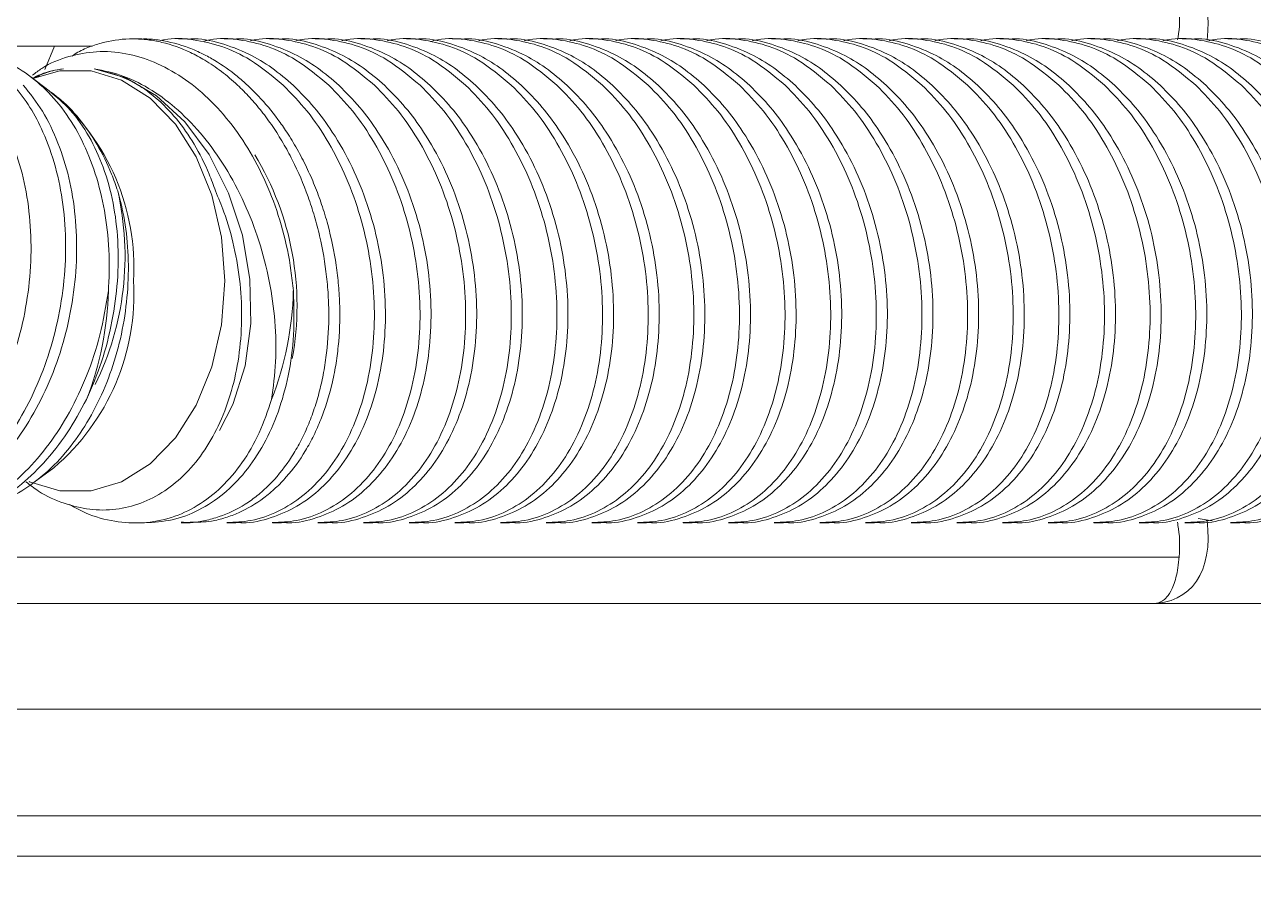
# Model space of a CAD drawing. Header units: millimetres. Extents: x -2048 to 999, y -438 to 438.
# Drawn here: x -660.05 to -611.68, y 151.19 to 184.71 of the extents above; entities that cross this region are included whole.
import ezdxf

# ---------------------------------------------------------------- set-up
doc = ezdxf.new("R2010")
doc.units = ezdxf.units.MM
doc.layers.add('LGV', color=4, linetype='Continuous')
doc.layers.add('Refrence', color=6, linetype='Continuous')

msp = doc.modelspace()

# ---------------------------------------------------------------- linework, layer by layer
at = {"layer": 'LGV', "linetype": 'Continuous', "lineweight": 15}
for p, q in [((-662.309, 183.868), (-657.388, 183.868)), ((-659.251, 182.946), (-658.876, 183.868)), ((-655.433, 184.15), (-655.792, 184.15)), ((-653.636, 184.15), (-653.993, 184.15)), ((-651.84, 184.15), (-652.197, 184.15)), ((-650.044, 184.15), (-650.401, 184.15)), ((-648.248, 184.15), (-648.605, 184.15)), ((-646.452, 184.15), (-646.809, 184.15)), ((-644.656, 184.15), (-645.013, 184.15)), ((-642.86, 184.15), (-643.217, 184.15)), ((-641.064, 184.15), (-641.421, 184.15)), ((-639.268, 184.15), (-639.625, 184.15)), ((-637.472, 184.15), (-637.829, 184.15)), ((-635.676, 184.15), (-636.033, 184.15)), ((-633.88, 184.15), (-634.237, 184.15)), ((-632.084, 184.15), (-632.441, 184.15)), ((-630.288, 184.15), (-630.645, 184.15)), ((-628.492, 184.15), (-628.849, 184.15)), ((-626.696, 184.15), (-627.053, 184.15)), ((-624.9, 184.15), (-625.257, 184.15)), ((-623.104, 184.15), (-623.461, 184.15)), ((-621.308, 184.15), (-621.665, 184.15)), ((-619.512, 184.15), (-619.869, 184.15)), ((-617.715, 184.15), (-618.073, 184.15)), ((-615.919, 184.15), (-616.277, 184.15)), ((-614.123, 184.15), (-614.481, 184.15)), ((-612.327, 184.15), (-612.685, 184.15)), ((-658.515, 182.975), (-658.692, 182.946)), ((-659.076, 182.111), (-659.808, 182.656)), ((-658.895, 181.975), (-658.984, 182.042)), ((-659.664, 166.701), (-658.895, 167.275)), ((-655.685, 165.1), (-655.323, 165.1)), ((-653.889, 165.1), (-653.529, 165.1)), ((-652.091, 165.1), (-651.733, 165.1)), ((-650.295, 165.1), (-649.937, 165.1)), ((-648.499, 165.1), (-648.141, 165.1)), ((-646.703, 165.1), (-646.345, 165.1)), ((-644.907, 165.1), (-644.549, 165.1)), ((-643.111, 165.1), (-642.753, 165.1)), ((-641.315, 165.1), (-640.957, 165.1)), ((-639.519, 165.1), (-639.161, 165.1)), ((-637.723, 165.1), (-637.365, 165.1)), ((-635.927, 165.1), (-635.569, 165.1)), ((-634.131, 165.1), (-633.773, 165.1)), ((-632.335, 165.1), (-631.977, 165.1)), ((-630.539, 165.1), (-630.181, 165.1)), ((-628.743, 165.1), (-628.385, 165.1)), ((-626.947, 165.1), (-626.589, 165.1)), ((-625.151, 165.1), (-624.793, 165.1)), ((-623.355, 165.1), (-622.997, 165.1)), ((-621.559, 165.1), (-621.201, 165.1)), ((-619.763, 165.1), (-619.405, 165.1)), ((-617.967, 165.1), (-617.609, 165.1)), ((-616.171, 165.1), (-615.813, 165.1)), ((-614.375, 165.1), (-614.016, 165.1)), ((-613.3, 165.188), (-613.854, 165.271)), ((-612.579, 165.1), (-612.22, 165.1)), ((-614.607, 163.754), (-705.059, 163.754)), ((-703.926, 161.925), (-605.145, 161.925)), ((-603.329, 157.771), (-702.111, 157.771)), ((-712.956, 153.575), (-595.451, 153.575)), ((-597.267, 151.988), (-714.771, 151.988))]:
    msp.add_line(p, q, dxfattribs=at)
at = {"layer": 'LGV', "linetype": 'Continuous', "lineweight": 15, "flags": 128}
for points in [[(-659.718, 182.589), (-658.657, 182.889), (-657.428, 182.889), (-656.227, 182.527), (-655.105, 181.821), (-654.111, 180.8), (-653.289, 179.509), (-652.675, 178.005), (-652.295, 176.353), (-652.167, 174.625)], [(-652.376, 168.738), (-651.845, 169.766), (-651.366, 171.281), (-651.139, 172.944), (-651.175, 174.683), (-651.472, 176.421), (-652.017, 178.082), (-652.785, 179.594), (-653.744, 180.889), (-654.852, 181.913), (-656.059, 182.618), (-657.314, 182.975)], [(-652.167, 174.625), (-652.295, 172.897), (-652.675, 171.245), (-653.289, 169.741), (-654.111, 168.45), (-655.105, 167.429), (-656.227, 166.723), (-657.428, 166.361), (-658.657, 166.361), (-659.858, 166.723), (-659.87, 166.728)]]:
    msp.add_lwpolyline(points, dxfattribs=at)
at = {"layer": 'LGV', "linetype": 'Continuous', "lineweight": 15}
for centre, radius, start, end in [((-664.71, 175.15), 8.967, 356.6414, 49.5644), ((-660.795, 173.638), 11.472, 349.639, 31.2275), ((-667.6, 175.607), 11.506, 333.8989, 12.8763), ((-664.71, 174.1), 8.967, 310.4356, 3.3586), ((-669.374, 174.544), 12.629, 338.7314, 358.6048), ((-662.095, 174.544), 12.629, 338.7314, 358.6048)]:
    msp.add_arc(centre, radius, start, end, dxfattribs=at)
for centre, major_axis, start_param, end_param in [((-619.011, 180.975), (4.693, 5.897), 5.606154, 6.663278), ((-619.011, 168.275), (-4.693, 5.897), 2.7615, 3.827128)]:
    msp.add_ellipse(centre, major_axis=major_axis, ratio=0.501994, start_param=start_param, end_param=end_param, dxfattribs=at)
for points, knots in [([(-615.751, 187.325), (-615.682, 187.322), (-615.463, 187.312), (-615.275, 187.235), (-615.124, 187.134), (-614.894, 186.809), (-614.679, 186.22), (-614.58, 185.336), (-614.573, 184.593), (-614.659, 184.149), (-614.666, 184.116)], [0, 0, 0, 0, 0.06686, 0.212064, 0.390701, 0.535369, 0.676642, 0.831142, 0.987636, 1, 1, 1, 1]), ([(-658.174, 183.475), (-658.102, 183.526), (-657.866, 183.693), (-657.431, 183.86), (-656.715, 184.088), (-655.966, 184.173), (-655.209, 184.126), (-654.451, 183.989), (-653.695, 183.723), (-652.917, 183.304), (-652.293, 182.887), (-651.877, 182.519), (-651.667, 182.334)], [0, 0, 0, 0, 0.037746, 0.123883, 0.206314, 0.373999, 0.459456, 0.541575, 0.7086, 0.793702, 0.896297, 1, 1, 1, 1]), ([(-651.261, 182.315), (-651.399, 182.439), (-651.817, 182.813), (-652.41, 183.225), (-653.05, 183.576), (-653.768, 183.892), (-654.534, 184.086), (-655.154, 184.155), (-655.389, 184.146), (-655.433, 184.144)], [0, 0, 0, 0, 0.107988, 0.326428, 0.437045, 0.567748, 0.833652, 0.969181, 1, 1, 1, 1]), ([(-654.679, 184.086), (-654.637, 184.097), (-654.227, 184.201), (-653.416, 184.144), (-652.275, 183.889), (-651.065, 183.329), (-650.294, 182.686), (-649.871, 182.334)], [0, 0, 0, 0, 0.0268047, 0.2599169, 0.4855457, 0.7177045, 1, 1, 1, 1]), ([(-649.465, 182.315), (-649.745, 182.556), (-650.31, 183.043), (-651.281, 183.618), (-652.353, 184.01), (-653.172, 184.183), (-653.592, 184.141), (-653.635, 184.137)], [0, 0, 0, 0, 0.216451, 0.437105, 0.699314, 0.969233, 1, 1, 1, 1]), ([(-652.997, 184.059), (-652.917, 184.08), (-652.47, 184.197), (-651.62, 184.147), (-650.479, 183.889), (-649.269, 183.329), (-648.498, 182.686), (-648.075, 182.334)], [0, 0, 0, 0, 0.049701, 0.277329, 0.497649, 0.724346, 1, 1, 1, 1]), ([(-647.669, 182.315), (-647.949, 182.556), (-648.514, 183.043), (-649.485, 183.618), (-650.557, 184.01), (-651.376, 184.183), (-651.796, 184.141), (-651.839, 184.137)], [0, 0, 0, 0, 0.216451, 0.437105, 0.699314, 0.969233, 1, 1, 1, 1]), ([(-651.163, 184.068), (-651.095, 184.086), (-650.661, 184.198), (-649.824, 184.146), (-648.683, 183.889), (-647.473, 183.329), (-646.702, 182.686), (-646.279, 182.334)], [0, 0, 0, 0, 0.0420902, 0.271541, 0.4936259, 0.7221383, 1, 1, 1, 1]), ([(-645.873, 182.315), (-646.153, 182.556), (-646.718, 183.043), (-647.689, 183.618), (-648.761, 184.01), (-649.58, 184.183), (-650, 184.141), (-650.043, 184.137)], [0, 0, 0, 0, 0.216451, 0.437105, 0.699314, 0.969233, 1, 1, 1, 1]), ([(-649.367, 184.068), (-649.299, 184.086), (-648.865, 184.198), (-648.028, 184.146), (-646.887, 183.889), (-645.677, 183.329), (-644.906, 182.686), (-644.483, 182.334)], [0, 0, 0, 0, 0.04209, 0.271541, 0.493626, 0.722138, 1, 1, 1, 1]), ([(-644.077, 182.315), (-644.357, 182.556), (-644.922, 183.043), (-645.893, 183.618), (-646.965, 184.01), (-647.783, 184.183), (-648.204, 184.141), (-648.247, 184.137)], [0, 0, 0, 0, 0.216451, 0.437105, 0.699314, 0.969233, 1, 1, 1, 1]), ([(-647.571, 184.068), (-647.503, 184.086), (-647.069, 184.198), (-646.232, 184.146), (-645.091, 183.889), (-643.881, 183.329), (-643.11, 182.686), (-642.687, 182.334)], [0, 0, 0, 0, 0.04209, 0.271541, 0.493626, 0.722138, 1, 1, 1, 1]), ([(-642.281, 182.315), (-642.561, 182.556), (-643.126, 183.043), (-644.097, 183.618), (-645.169, 184.01), (-645.987, 184.183), (-646.408, 184.141), (-646.451, 184.137)], [0, 0, 0, 0, 0.216451, 0.437105, 0.699314, 0.969233, 1, 1, 1, 1]), ([(-645.775, 184.068), (-645.707, 184.086), (-645.273, 184.198), (-644.436, 184.146), (-643.295, 183.889), (-642.085, 183.329), (-641.314, 182.686), (-640.891, 182.334)], [0, 0, 0, 0, 0.04209, 0.271541, 0.493626, 0.722138, 1, 1, 1, 1]), ([(-640.485, 182.315), (-640.765, 182.556), (-641.33, 183.043), (-642.301, 183.618), (-643.373, 184.01), (-644.191, 184.183), (-644.612, 184.141), (-644.655, 184.137)], [0, 0, 0, 0, 0.216451, 0.437105, 0.699314, 0.969233, 1, 1, 1, 1]), ([(-644.089, 184.041), (-643.985, 184.069), (-643.514, 184.195), (-642.64, 184.149), (-641.498, 183.888), (-640.289, 183.329), (-639.518, 182.686), (-639.095, 182.334)], [0, 0, 0, 0, 0.063489, 0.287814, 0.504938, 0.728345, 1, 1, 1, 1]), ([(-638.689, 182.315), (-638.969, 182.556), (-639.534, 183.043), (-640.505, 183.618), (-641.577, 184.01), (-642.395, 184.183), (-642.816, 184.141), (-642.859, 184.137)], [0, 0, 0, 0, 0.216451, 0.437105, 0.699314, 0.969233, 1, 1, 1, 1]), ([(-642.183, 184.068), (-642.115, 184.086), (-641.68, 184.198), (-640.844, 184.146), (-639.703, 183.889), (-638.493, 183.329), (-637.722, 182.686), (-637.299, 182.334)], [0, 0, 0, 0, 0.04209, 0.271541, 0.493626, 0.722138, 1, 1, 1, 1]), ([(-636.893, 182.315), (-637.173, 182.556), (-637.738, 183.043), (-638.709, 183.618), (-639.781, 184.01), (-640.599, 184.183), (-641.02, 184.141), (-641.063, 184.137)], [0, 0, 0, 0, 0.216451, 0.437105, 0.699314, 0.969233, 1, 1, 1, 1]), ([(-640.387, 184.068), (-640.319, 184.086), (-639.884, 184.198), (-639.048, 184.146), (-637.907, 183.889), (-636.697, 183.329), (-635.926, 182.686), (-635.503, 182.334)], [0, 0, 0, 0, 0.04209, 0.271541, 0.493626, 0.722138, 1, 1, 1, 1]), ([(-635.097, 182.315), (-635.377, 182.556), (-635.942, 183.043), (-636.913, 183.618), (-637.985, 184.01), (-638.803, 184.183), (-639.224, 184.141), (-639.267, 184.137)], [0, 0, 0, 0, 0.2164512, 0.437105, 0.6993137, 0.9692327, 1, 1, 1, 1]), ([(-638.591, 184.068), (-638.523, 184.086), (-638.088, 184.198), (-637.252, 184.146), (-636.111, 183.889), (-634.901, 183.329), (-634.13, 182.686), (-633.707, 182.334)], [0, 0, 0, 0, 0.04209, 0.271541, 0.493626, 0.722138, 1, 1, 1, 1]), ([(-633.301, 182.315), (-633.581, 182.556), (-634.146, 183.043), (-635.117, 183.618), (-636.189, 184.01), (-637.007, 184.183), (-637.428, 184.141), (-637.471, 184.137)], [0, 0, 0, 0, 0.216451, 0.437105, 0.699314, 0.969233, 1, 1, 1, 1]), ([(-636.795, 184.068), (-636.727, 184.086), (-636.292, 184.198), (-635.456, 184.146), (-634.315, 183.889), (-633.105, 183.329), (-632.334, 182.686), (-631.911, 182.334)], [0, 0, 0, 0, 0.04209, 0.271541, 0.493626, 0.722138, 1, 1, 1, 1]), ([(-631.505, 182.315), (-631.785, 182.556), (-632.35, 183.043), (-633.321, 183.618), (-634.393, 184.01), (-635.211, 184.183), (-635.632, 184.141), (-635.675, 184.137)], [0, 0, 0, 0, 0.2164512, 0.437105, 0.6993137, 0.9692327, 1, 1, 1, 1]), ([(-634.999, 184.068), (-634.931, 184.086), (-634.496, 184.198), (-633.66, 184.146), (-632.518, 183.889), (-631.309, 183.329), (-630.538, 182.686), (-630.115, 182.334)], [0, 0, 0, 0, 0.04209, 0.271541, 0.493626, 0.722138, 1, 1, 1, 1]), ([(-629.709, 182.315), (-629.989, 182.556), (-630.554, 183.043), (-631.525, 183.618), (-632.597, 184.01), (-633.415, 184.183), (-633.836, 184.141), (-633.879, 184.137)], [0, 0, 0, 0, 0.216451, 0.437105, 0.699314, 0.969233, 1, 1, 1, 1]), ([(-633.203, 184.068), (-633.135, 184.086), (-632.7, 184.198), (-631.864, 184.146), (-630.722, 183.889), (-629.513, 183.329), (-628.742, 182.686), (-628.319, 182.334)], [0, 0, 0, 0, 0.0420902, 0.271541, 0.4936259, 0.7221383, 1, 1, 1, 1]), ([(-627.913, 182.315), (-628.193, 182.556), (-628.758, 183.043), (-629.729, 183.618), (-630.801, 184.01), (-631.619, 184.183), (-632.04, 184.141), (-632.083, 184.137)], [0, 0, 0, 0, 0.216451, 0.437105, 0.699314, 0.969233, 1, 1, 1, 1]), ([(-631.407, 184.068), (-631.339, 184.086), (-630.904, 184.198), (-630.068, 184.146), (-628.926, 183.889), (-627.717, 183.329), (-626.946, 182.686), (-626.523, 182.334)], [0, 0, 0, 0, 0.04209, 0.271541, 0.493626, 0.722138, 1, 1, 1, 1]), ([(-626.117, 182.315), (-626.397, 182.556), (-626.962, 183.043), (-627.933, 183.618), (-629.005, 184.01), (-629.823, 184.183), (-630.244, 184.141), (-630.287, 184.137)], [0, 0, 0, 0, 0.2164512, 0.437105, 0.6993137, 0.9692327, 1, 1, 1, 1]), ([(-629.611, 184.068), (-629.543, 184.086), (-629.108, 184.198), (-628.272, 184.146), (-627.13, 183.889), (-625.921, 183.329), (-625.15, 182.686), (-624.727, 182.334)], [0, 0, 0, 0, 0.04209, 0.271541, 0.493626, 0.722138, 1, 1, 1, 1]), ([(-624.321, 182.315), (-624.601, 182.556), (-625.166, 183.043), (-626.137, 183.618), (-627.209, 184.01), (-628.027, 184.183), (-628.448, 184.141), (-628.491, 184.137)], [0, 0, 0, 0, 0.216451, 0.437105, 0.699314, 0.969233, 1, 1, 1, 1]), ([(-627.815, 184.068), (-627.747, 184.086), (-627.312, 184.198), (-626.476, 184.146), (-625.334, 183.889), (-624.125, 183.329), (-623.354, 182.686), (-622.931, 182.334)], [0, 0, 0, 0, 0.04209, 0.271541, 0.493626, 0.722138, 1, 1, 1, 1]), ([(-622.525, 182.315), (-622.805, 182.556), (-623.37, 183.043), (-624.341, 183.618), (-625.413, 184.01), (-626.231, 184.183), (-626.652, 184.141), (-626.695, 184.137)], [0, 0, 0, 0, 0.216451, 0.437105, 0.699314, 0.969233, 1, 1, 1, 1]), ([(-626.018, 184.068), (-625.951, 184.086), (-625.516, 184.198), (-624.679, 184.146), (-623.538, 183.889), (-622.329, 183.329), (-621.558, 182.686), (-621.135, 182.334)], [0, 0, 0, 0, 0.04209, 0.271541, 0.493626, 0.722138, 1, 1, 1, 1]), ([(-620.729, 182.315), (-621.009, 182.556), (-621.574, 183.043), (-622.545, 183.618), (-623.617, 184.01), (-624.435, 184.183), (-624.856, 184.141), (-624.899, 184.137)], [0, 0, 0, 0, 0.216451, 0.437105, 0.699314, 0.969233, 1, 1, 1, 1]), ([(-624.222, 184.068), (-624.155, 184.086), (-623.72, 184.198), (-622.883, 184.146), (-621.742, 183.889), (-620.533, 183.329), (-619.762, 182.686), (-619.339, 182.334)], [0, 0, 0, 0, 0.04209, 0.271541, 0.493626, 0.722138, 1, 1, 1, 1]), ([(-618.933, 182.315), (-619.213, 182.556), (-619.778, 183.043), (-620.749, 183.618), (-621.821, 184.01), (-622.639, 184.183), (-623.06, 184.141), (-623.103, 184.137)], [0, 0, 0, 0, 0.2164512, 0.437105, 0.6993137, 0.9692327, 1, 1, 1, 1]), ([(-622.426, 184.068), (-622.359, 184.086), (-621.924, 184.198), (-621.087, 184.146), (-619.946, 183.889), (-618.737, 183.329), (-617.966, 182.686), (-617.543, 182.334)], [0, 0, 0, 0, 0.04209, 0.271541, 0.493626, 0.722138, 1, 1, 1, 1]), ([(-617.137, 182.315), (-617.417, 182.556), (-617.982, 183.043), (-618.953, 183.618), (-620.025, 184.01), (-620.843, 184.183), (-621.264, 184.141), (-621.307, 184.137)], [0, 0, 0, 0, 0.216451, 0.437105, 0.699314, 0.969233, 1, 1, 1, 1]), ([(-620.63, 184.068), (-620.563, 184.086), (-620.128, 184.198), (-619.291, 184.146), (-618.15, 183.889), (-616.941, 183.329), (-616.17, 182.686), (-615.747, 182.334)], [0, 0, 0, 0, 0.04209, 0.271541, 0.493626, 0.722138, 1, 1, 1, 1]), ([(-615.341, 182.315), (-615.621, 182.556), (-616.186, 183.043), (-617.157, 183.618), (-618.229, 184.01), (-619.047, 184.183), (-619.468, 184.141), (-619.511, 184.137)], [0, 0, 0, 0, 0.216451, 0.437105, 0.699314, 0.969233, 1, 1, 1, 1]), ([(-618.834, 184.068), (-618.767, 184.086), (-618.332, 184.198), (-617.495, 184.146), (-616.354, 183.889), (-615.145, 183.329), (-614.374, 182.686), (-613.951, 182.334)], [0, 0, 0, 0, 0.04209, 0.271541, 0.493626, 0.722138, 1, 1, 1, 1]), ([(-613.545, 182.315), (-613.825, 182.556), (-614.39, 183.043), (-615.361, 183.618), (-616.433, 184.01), (-617.251, 184.183), (-617.672, 184.141), (-617.715, 184.137)], [0, 0, 0, 0, 0.216451, 0.437105, 0.699314, 0.969233, 1, 1, 1, 1]), ([(-617.038, 184.068), (-616.971, 184.086), (-616.536, 184.198), (-615.699, 184.146), (-614.558, 183.889), (-613.349, 183.329), (-612.578, 182.686), (-612.155, 182.334)], [0, 0, 0, 0, 0.04209, 0.271541, 0.493626, 0.722138, 1, 1, 1, 1]), ([(-611.749, 182.315), (-612.029, 182.556), (-612.594, 183.043), (-613.565, 183.618), (-614.637, 184.01), (-615.455, 184.183), (-615.876, 184.141), (-615.919, 184.137)], [0, 0, 0, 0, 0.216451, 0.437105, 0.699314, 0.969233, 1, 1, 1, 1]), ([(-615.242, 184.068), (-615.175, 184.086), (-614.74, 184.198), (-613.903, 184.146), (-612.762, 183.889), (-611.553, 183.329), (-610.782, 182.686), (-610.359, 182.334)], [0, 0, 0, 0, 0.04209, 0.271541, 0.493626, 0.722138, 1, 1, 1, 1]), ([(-609.953, 182.315), (-610.233, 182.556), (-610.798, 183.043), (-611.769, 183.618), (-612.841, 184.01), (-613.659, 184.183), (-614.08, 184.141), (-614.123, 184.137)], [0, 0, 0, 0, 0.2164512, 0.437105, 0.6993137, 0.9692327, 1, 1, 1, 1]), ([(-613.446, 184.068), (-613.379, 184.086), (-612.944, 184.198), (-612.107, 184.146), (-610.966, 183.889), (-609.757, 183.329), (-608.986, 182.686), (-608.563, 182.334)], [0, 0, 0, 0, 0.04209, 0.271541, 0.493626, 0.722138, 1, 1, 1, 1]), ([(-608.157, 182.315), (-608.437, 182.556), (-609.002, 183.043), (-609.973, 183.618), (-611.045, 184.01), (-611.863, 184.183), (-612.284, 184.141), (-612.327, 184.137)], [0, 0, 0, 0, 0.2164512, 0.437105, 0.6993137, 0.9692327, 1, 1, 1, 1]), ([(-661.454, 183.445), (-661.228, 183.383), (-660.635, 183.22), (-659.766, 182.67), (-658.864, 181.839), (-658.101, 180.789), (-657.481, 179.544), (-657.033, 178.153), (-656.764, 176.634), (-656.692, 175.312), (-656.734, 174.503), (-656.749, 174.236)], [0, 0, 0, 0, 0.0764307, 0.2002793, 0.3208561, 0.4448945, 0.5661085, 0.6907953, 0.8127622, 0.9382355, 1, 1, 1, 1]), ([(-659.736, 182.716), (-659.616, 182.81), (-659.175, 183.154), (-658.323, 183.484), (-657.21, 183.691), (-656.075, 183.613), (-654.935, 183.271), (-653.84, 182.676), (-652.802, 181.837), (-651.867, 180.789), (-651.045, 179.543), (-650.373, 178.153), (-649.862, 176.634), (-649.581, 175.312), (-649.497, 174.503), (-649.469, 174.236)], [0, 0, 0, 0, 0.032231, 0.117771, 0.20039, 0.285419, 0.367812, 0.452587, 0.535122, 0.620027, 0.702999, 0.788348, 0.871835, 0.957722, 1, 1, 1, 1]), ([(-658.515, 182.975), (-658.822, 182.926), (-659.244, 182.858), (-659.625, 182.653), (-659.728, 182.597)], [0, 0, 0, 0, 0.727308, 1, 1, 1, 1]), ([(-659.717, 182.589), (-659.538, 182.677), (-659.147, 182.868), (-658.737, 182.938), (-658.515, 182.975)], [0, 0, 0, 0, 0.4597333, 1, 1, 1, 1]), ([(-657.314, 182.975), (-656.787, 182.841), (-655.938, 182.623), (-654.867, 181.855), (-654.059, 181.036), (-653.35, 180.019), (-652.853, 179.042), (-652.616, 178.392), (-652.535, 178.171)], [0, 0, 0, 0, 0.261252, 0.421483, 0.586286, 0.747876, 0.914074, 1, 1, 1, 1]), ([(-650.325, 169.963), (-650.259, 170.451), (-650.126, 171.443), (-650.168, 173.02), (-650.388, 174.628), (-650.795, 176.201), (-651.382, 177.721), (-652.12, 179.106), (-653, 180.342), (-653.973, 181.363), (-655.032, 182.161), (-656.151, 182.739), (-656.922, 182.896), (-657.314, 182.975)], [0, 0, 0, 0, 0.090463, 0.183548, 0.274102, 0.367281, 0.457772, 0.550977, 0.639876, 0.731481, 0.818182, 0.907508, 1, 1, 1, 1]), ([(-661.894, 182.334), (-661.633, 182.003), (-661.105, 181.332), (-660.507, 180.085), (-660.069, 178.689), (-659.822, 177.186), (-659.766, 175.594), (-659.907, 173.981), (-660.245, 172.369), (-660.766, 170.833), (-661.463, 169.391), (-662.304, 168.113), (-663.278, 167.014), (-664.334, 166.145), (-665.462, 165.522), (-666.556, 165.155), (-667.265, 165.128), (-667.586, 165.115)], [0, 0, 0, 0, 0.065977, 0.133866, 0.199897, 0.267812, 0.334411, 0.402918, 0.469907, 0.538837, 0.605841, 0.674811, 0.741391, 0.809942, 0.875819, 0.943644, 1, 1, 1, 1]), ([(-666.91, 165.17), (-666.568, 165.133), (-665.849, 165.054), (-664.735, 165.266), (-663.605, 165.725), (-662.531, 166.431), (-661.524, 167.372), (-660.627, 168.509), (-659.85, 169.828), (-659.227, 171.275), (-658.766, 172.833), (-658.489, 174.434), (-658.4, 176.059), (-658.507, 177.633), (-658.807, 179.137), (-659.262, 180.413), (-659.821, 181.489), (-660.25, 182.038), (-660.467, 182.315)], [0, 0, 0, 0, 0.0584045, 0.1228315, 0.1853102, 0.2495906, 0.3122656, 0.3767335, 0.4398589, 0.5047842, 0.568459, 0.6339551, 0.6980678, 0.7640318, 0.8282645, 0.894376, 0.9466804, 1, 1, 1, 1]), ([(-660.098, 182.334), (-659.837, 182.003), (-659.309, 181.332), (-658.711, 180.085), (-658.273, 178.689), (-658.026, 177.186), (-657.97, 175.594), (-658.111, 173.981), (-658.449, 172.369), (-658.97, 170.833), (-659.667, 169.391), (-660.508, 168.113), (-661.482, 167.014), (-662.538, 166.145), (-663.666, 165.522), (-664.76, 165.155), (-665.469, 165.128), (-665.79, 165.115)], [0, 0, 0, 0, 0.065977, 0.133866, 0.199897, 0.267812, 0.334411, 0.402918, 0.469907, 0.538837, 0.605841, 0.674811, 0.741391, 0.809942, 0.875819, 0.943644, 1, 1, 1, 1]), ([(-657.605, 169.963), (-657.399, 170.451), (-656.98, 171.443), (-656.58, 173.02), (-656.361, 174.628), (-656.347, 176.201), (-656.536, 177.721), (-656.919, 179.107), (-657.491, 180.339), (-658.204, 181.37), (-658.792, 181.868), (-659.077, 182.11)], [0, 0, 0, 0, 0.110688, 0.224583, 0.335382, 0.449392, 0.560115, 0.674158, 0.782931, 0.895016, 1, 1, 1, 1]), ([(-658.997, 182.024), (-658.903, 181.962), (-658.504, 181.698), (-657.887, 181.026), (-657.175, 180.022), (-656.687, 179.041), (-656.46, 178.392), (-656.383, 178.171)], [0, 0, 0, 0, 0.0800122, 0.34209, 0.5990584, 0.8633554, 1, 1, 1, 1]), ([(-651.667, 182.334), (-651.504, 182.174), (-651.177, 181.854), (-650.715, 181.305), (-650.275, 180.706), (-649.87, 180.064), (-649.379, 179.162), (-648.963, 178.191), (-648.632, 177.174), (-648.357, 176.129), (-648.173, 175.055), (-648.085, 173.979), (-648.061, 172.907), (-648.134, 171.851), (-648.304, 170.841), (-648.478, 170.113), (-648.697, 169.417), (-648.963, 168.751), (-649.272, 168.131), (-649.736, 167.372), (-650.276, 166.713), (-650.879, 166.173), (-651.517, 165.717), (-652.206, 165.382), (-652.93, 165.191), (-653.43, 165.1), (-653.752, 165.122), (-653.889, 165.131)], [0, 0, 0, 0, 0.032884, 0.065998, 0.099831, 0.133912, 0.166825, 0.233752, 0.267842, 0.301038, 0.368544, 0.402934, 0.436323, 0.504235, 0.538839, 0.572235, 0.605864, 0.640234, 0.674861, 0.708045, 0.775561, 0.809979, 0.842813, 0.909616, 0.943669, 0.976186, 1, 1, 1, 1]), ([(-653.53, 165.125), (-653.25, 165.128), (-652.778, 165.133), (-652.146, 165.298), (-651.442, 165.559), (-650.778, 165.952), (-650.167, 166.462), (-649.596, 167.049), (-649.09, 167.744), (-648.661, 168.532), (-648.285, 169.38), (-647.994, 170.306), (-647.796, 171.289), (-647.66, 172.308), (-647.621, 173.366), (-647.681, 174.438), (-647.806, 175.516), (-648.029, 176.588), (-648.344, 177.627), (-648.625, 178.383), (-648.948, 179.112), (-649.315, 179.817), (-649.695, 180.443), (-650.194, 181.157), (-650.706, 181.777), (-651.121, 182.179), (-651.261, 182.315)], [0, 0, 0, 0, 0.0493785, 0.0831863, 0.115737, 0.1819391, 0.2156679, 0.2483214, 0.3147246, 0.3485503, 0.3814387, 0.448316, 0.4823812, 0.5155557, 0.5830177, 0.6173832, 0.6507853, 0.7187194, 0.7533324, 0.7867962, 0.8204936, 0.8549301, 0.8896232, 0.916896, 0.9720634, 1, 1, 1, 1]), ([(-649.871, 182.334), (-649.548, 182.003), (-648.894, 181.332), (-648.06, 180.085), (-647.354, 178.689), (-646.814, 177.186), (-646.446, 175.594), (-646.265, 173.981), (-646.277, 172.369), (-646.483, 170.833), (-646.881, 169.391), (-647.453, 168.113), (-648.193, 167.014), (-649.063, 166.145), (-650.056, 165.522), (-651.071, 165.155), (-651.773, 165.128), (-652.092, 165.115)], [0, 0, 0, 0, 0.065977, 0.133866, 0.199897, 0.267812, 0.334411, 0.402918, 0.469907, 0.538837, 0.605841, 0.674811, 0.741391, 0.809942, 0.875819, 0.943644, 1, 1, 1, 1]), ([(-651.732, 165.124), (-651.642, 165.117), (-651.168, 165.079), (-650.347, 165.276), (-649.301, 165.722), (-648.359, 166.432), (-647.528, 167.372), (-646.846, 168.509), (-646.32, 169.828), (-645.976, 171.275), (-645.82, 172.833), (-645.86, 174.434), (-646.098, 176.059), (-646.524, 177.633), (-647.135, 179.137), (-647.857, 180.413), (-648.643, 181.489), (-649.189, 182.038), (-649.465, 182.315)], [0, 0, 0, 0, 0.015829, 0.08317, 0.148473, 0.21566, 0.281169, 0.348552, 0.414532, 0.482393, 0.548946, 0.617404, 0.684416, 0.753362, 0.820499, 0.8896, 0.944269, 1, 1, 1, 1]), ([(-648.075, 182.334), (-647.752, 182.003), (-647.098, 181.332), (-646.264, 180.085), (-645.558, 178.689), (-645.018, 177.186), (-644.65, 175.594), (-644.469, 173.981), (-644.481, 172.369), (-644.687, 170.833), (-645.085, 169.391), (-645.657, 168.113), (-646.397, 167.014), (-647.267, 166.145), (-648.26, 165.522), (-649.275, 165.155), (-649.977, 165.128), (-650.296, 165.115)], [0, 0, 0, 0, 0.065977, 0.133866, 0.199897, 0.267812, 0.334411, 0.402918, 0.469907, 0.538837, 0.605841, 0.674811, 0.741391, 0.809942, 0.875819, 0.943644, 1, 1, 1, 1]), ([(-649.936, 165.124), (-649.846, 165.117), (-649.372, 165.079), (-648.551, 165.276), (-647.505, 165.722), (-646.563, 166.432), (-645.732, 167.372), (-645.05, 168.509), (-644.524, 169.828), (-644.18, 171.275), (-644.024, 172.833), (-644.064, 174.434), (-644.302, 176.059), (-644.728, 177.633), (-645.339, 179.137), (-646.061, 180.413), (-646.847, 181.489), (-647.393, 182.038), (-647.669, 182.315)], [0, 0, 0, 0, 0.015829, 0.08317, 0.148473, 0.21566, 0.281169, 0.348552, 0.414532, 0.482393, 0.548946, 0.617404, 0.684416, 0.753362, 0.820499, 0.8896, 0.944269, 1, 1, 1, 1]), ([(-646.279, 182.334), (-645.956, 182.003), (-645.302, 181.332), (-644.468, 180.085), (-643.762, 178.689), (-643.222, 177.186), (-642.853, 175.594), (-642.673, 173.981), (-642.685, 172.369), (-642.891, 170.833), (-643.289, 169.391), (-643.861, 168.113), (-644.601, 167.014), (-645.471, 166.145), (-646.464, 165.522), (-647.479, 165.155), (-648.181, 165.128), (-648.5, 165.115)], [0, 0, 0, 0, 0.065977, 0.133866, 0.199897, 0.267812, 0.334411, 0.402918, 0.469907, 0.538837, 0.605841, 0.674811, 0.741391, 0.809942, 0.875819, 0.943644, 1, 1, 1, 1]), ([(-648.14, 165.124), (-648.05, 165.117), (-647.576, 165.079), (-646.755, 165.276), (-645.709, 165.722), (-644.767, 166.432), (-643.936, 167.372), (-643.254, 168.509), (-642.728, 169.828), (-642.384, 171.275), (-642.228, 172.833), (-642.268, 174.434), (-642.506, 176.059), (-642.932, 177.633), (-643.543, 179.137), (-644.265, 180.413), (-645.051, 181.489), (-645.597, 182.038), (-645.873, 182.315)], [0, 0, 0, 0, 0.015829, 0.08317, 0.148473, 0.21566, 0.281169, 0.348552, 0.414532, 0.482393, 0.548946, 0.617404, 0.684416, 0.753362, 0.820499, 0.8896, 0.944269, 1, 1, 1, 1]), ([(-644.483, 182.334), (-644.16, 182.003), (-643.506, 181.332), (-642.672, 180.085), (-641.966, 178.689), (-641.426, 177.186), (-641.057, 175.594), (-640.877, 173.981), (-640.889, 172.369), (-641.095, 170.833), (-641.493, 169.391), (-642.065, 168.113), (-642.805, 167.014), (-643.675, 166.145), (-644.668, 165.522), (-645.683, 165.155), (-646.385, 165.128), (-646.704, 165.115)], [0, 0, 0, 0, 0.065977, 0.133866, 0.199897, 0.267812, 0.334411, 0.402918, 0.469907, 0.538837, 0.605841, 0.674811, 0.741391, 0.809942, 0.875819, 0.943644, 1, 1, 1, 1]), ([(-646.344, 165.124), (-646.254, 165.117), (-645.78, 165.079), (-644.959, 165.276), (-643.913, 165.722), (-642.971, 166.432), (-642.14, 167.372), (-641.458, 168.509), (-640.932, 169.828), (-640.588, 171.275), (-640.432, 172.833), (-640.472, 174.434), (-640.71, 176.059), (-641.136, 177.633), (-641.747, 179.137), (-642.469, 180.413), (-643.255, 181.489), (-643.801, 182.038), (-644.077, 182.315)], [0, 0, 0, 0, 0.015829, 0.08317, 0.148473, 0.21566, 0.281169, 0.348552, 0.414532, 0.482393, 0.548946, 0.617404, 0.684416, 0.753362, 0.820499, 0.8896, 0.944269, 1, 1, 1, 1]), ([(-642.687, 182.334), (-642.364, 182.003), (-641.71, 181.332), (-640.876, 180.085), (-640.17, 178.689), (-639.63, 177.186), (-639.261, 175.594), (-639.081, 173.981), (-639.093, 172.369), (-639.299, 170.833), (-639.697, 169.391), (-640.269, 168.113), (-641.009, 167.014), (-641.879, 166.145), (-642.872, 165.522), (-643.887, 165.155), (-644.589, 165.128), (-644.908, 165.115)], [0, 0, 0, 0, 0.065977, 0.133866, 0.199897, 0.267812, 0.334411, 0.402918, 0.469907, 0.538837, 0.605841, 0.674811, 0.741391, 0.809942, 0.875819, 0.943644, 1, 1, 1, 1]), ([(-644.548, 165.124), (-644.458, 165.117), (-643.984, 165.079), (-643.163, 165.276), (-642.117, 165.722), (-641.175, 166.432), (-640.344, 167.372), (-639.662, 168.509), (-639.136, 169.828), (-638.792, 171.275), (-638.636, 172.833), (-638.676, 174.434), (-638.914, 176.059), (-639.34, 177.633), (-639.951, 179.137), (-640.673, 180.413), (-641.459, 181.489), (-642.005, 182.038), (-642.281, 182.315)], [0, 0, 0, 0, 0.015829, 0.08317, 0.148473, 0.21566, 0.281169, 0.348552, 0.414532, 0.482393, 0.548946, 0.617404, 0.684416, 0.753362, 0.820499, 0.8896, 0.944269, 1, 1, 1, 1]), ([(-640.891, 182.334), (-640.568, 182.003), (-639.914, 181.332), (-639.08, 180.085), (-638.374, 178.689), (-637.834, 177.186), (-637.465, 175.594), (-637.285, 173.981), (-637.297, 172.369), (-637.503, 170.833), (-637.901, 169.391), (-638.473, 168.113), (-639.213, 167.014), (-640.083, 166.145), (-641.076, 165.522), (-642.091, 165.155), (-642.793, 165.128), (-643.112, 165.115)], [0, 0, 0, 0, 0.0659768, 0.1338663, 0.1998974, 0.2678115, 0.3344105, 0.4029181, 0.4699071, 0.5388365, 0.6058406, 0.6748108, 0.7413908, 0.8099417, 0.8758189, 0.9436437, 1, 1, 1, 1]), ([(-642.752, 165.124), (-642.662, 165.117), (-642.188, 165.079), (-641.367, 165.276), (-640.321, 165.722), (-639.379, 166.432), (-638.548, 167.372), (-637.866, 168.509), (-637.34, 169.828), (-636.996, 171.275), (-636.84, 172.833), (-636.88, 174.434), (-637.117, 176.059), (-637.544, 177.633), (-638.155, 179.137), (-638.877, 180.413), (-639.662, 181.489), (-640.209, 182.038), (-640.485, 182.315)], [0, 0, 0, 0, 0.0158294, 0.0831696, 0.1484733, 0.2156601, 0.2811691, 0.3485519, 0.4145316, 0.4823925, 0.5489465, 0.6174041, 0.6844157, 0.7533623, 0.8204993, 0.8896001, 0.9442695, 1, 1, 1, 1]), ([(-639.095, 182.334), (-638.772, 182.003), (-638.118, 181.332), (-637.284, 180.085), (-636.578, 178.689), (-636.038, 177.186), (-635.669, 175.594), (-635.489, 173.981), (-635.501, 172.369), (-635.707, 170.833), (-636.105, 169.391), (-636.677, 168.113), (-637.417, 167.014), (-638.287, 166.145), (-639.28, 165.522), (-640.295, 165.155), (-640.997, 165.128), (-641.316, 165.115)], [0, 0, 0, 0, 0.065977, 0.133866, 0.199897, 0.267812, 0.334411, 0.402918, 0.469907, 0.538837, 0.605841, 0.674811, 0.741391, 0.809942, 0.875819, 0.943644, 1, 1, 1, 1]), ([(-640.956, 165.124), (-640.866, 165.117), (-640.392, 165.079), (-639.571, 165.276), (-638.525, 165.722), (-637.583, 166.432), (-636.752, 167.372), (-636.07, 168.509), (-635.544, 169.828), (-635.2, 171.275), (-635.044, 172.833), (-635.084, 174.434), (-635.321, 176.059), (-635.748, 177.633), (-636.359, 179.137), (-637.081, 180.413), (-637.866, 181.489), (-638.413, 182.038), (-638.689, 182.315)], [0, 0, 0, 0, 0.0158294, 0.0831696, 0.1484733, 0.2156601, 0.2811691, 0.3485519, 0.4145316, 0.4823925, 0.5489465, 0.6174041, 0.6844157, 0.7533623, 0.8204993, 0.8896001, 0.9442695, 1, 1, 1, 1]), ([(-637.299, 182.334), (-636.976, 182.003), (-636.322, 181.332), (-635.488, 180.085), (-634.782, 178.689), (-634.242, 177.186), (-633.873, 175.594), (-633.693, 173.981), (-633.705, 172.369), (-633.911, 170.833), (-634.309, 169.391), (-634.881, 168.113), (-635.621, 167.014), (-636.491, 166.145), (-637.484, 165.522), (-638.499, 165.155), (-639.201, 165.128), (-639.52, 165.115)], [0, 0, 0, 0, 0.065977, 0.133866, 0.199897, 0.267812, 0.334411, 0.402918, 0.469907, 0.538837, 0.605841, 0.674811, 0.741391, 0.809942, 0.875819, 0.943644, 1, 1, 1, 1]), ([(-639.16, 165.124), (-639.07, 165.117), (-638.596, 165.079), (-637.775, 165.276), (-636.729, 165.722), (-635.787, 166.432), (-634.956, 167.372), (-634.274, 168.509), (-633.748, 169.828), (-633.404, 171.275), (-633.248, 172.833), (-633.288, 174.434), (-633.525, 176.059), (-633.952, 177.633), (-634.563, 179.137), (-635.285, 180.413), (-636.07, 181.489), (-636.617, 182.038), (-636.893, 182.315)], [0, 0, 0, 0, 0.015829, 0.08317, 0.148473, 0.21566, 0.281169, 0.348552, 0.414532, 0.482393, 0.548946, 0.617404, 0.684416, 0.753362, 0.820499, 0.8896, 0.944269, 1, 1, 1, 1]), ([(-635.503, 182.334), (-635.18, 182.003), (-634.526, 181.332), (-633.692, 180.085), (-632.986, 178.689), (-632.446, 177.186), (-632.077, 175.594), (-631.897, 173.981), (-631.909, 172.369), (-632.115, 170.833), (-632.513, 169.391), (-633.085, 168.113), (-633.825, 167.014), (-634.695, 166.145), (-635.688, 165.522), (-636.703, 165.155), (-637.405, 165.128), (-637.724, 165.115)], [0, 0, 0, 0, 0.065977, 0.133866, 0.199897, 0.267812, 0.334411, 0.402918, 0.469907, 0.538837, 0.605841, 0.674811, 0.741391, 0.809942, 0.875819, 0.943644, 1, 1, 1, 1]), ([(-637.364, 165.124), (-637.274, 165.117), (-636.8, 165.079), (-635.979, 165.276), (-634.933, 165.722), (-633.991, 166.432), (-633.16, 167.372), (-632.478, 168.509), (-631.952, 169.828), (-631.608, 171.275), (-631.452, 172.833), (-631.492, 174.434), (-631.729, 176.059), (-632.156, 177.633), (-632.767, 179.137), (-633.489, 180.413), (-634.274, 181.489), (-634.821, 182.038), (-635.097, 182.315)], [0, 0, 0, 0, 0.015829, 0.08317, 0.148473, 0.21566, 0.281169, 0.348552, 0.414532, 0.482393, 0.548946, 0.617404, 0.684416, 0.753362, 0.820499, 0.8896, 0.944269, 1, 1, 1, 1]), ([(-633.707, 182.334), (-633.384, 182.003), (-632.73, 181.332), (-631.896, 180.085), (-631.19, 178.689), (-630.65, 177.186), (-630.281, 175.594), (-630.101, 173.981), (-630.113, 172.369), (-630.319, 170.833), (-630.717, 169.391), (-631.289, 168.113), (-632.029, 167.014), (-632.899, 166.145), (-633.892, 165.522), (-634.907, 165.155), (-635.609, 165.128), (-635.928, 165.115)], [0, 0, 0, 0, 0.065977, 0.133866, 0.199897, 0.267812, 0.334411, 0.402918, 0.469907, 0.538837, 0.605841, 0.674811, 0.741391, 0.809942, 0.875819, 0.943644, 1, 1, 1, 1]), ([(-635.568, 165.124), (-635.478, 165.117), (-635.004, 165.079), (-634.183, 165.276), (-633.137, 165.722), (-632.195, 166.432), (-631.364, 167.372), (-630.681, 168.509), (-630.156, 169.828), (-629.812, 171.275), (-629.656, 172.833), (-629.696, 174.434), (-629.933, 176.059), (-630.36, 177.633), (-630.971, 179.137), (-631.693, 180.413), (-632.478, 181.489), (-633.025, 182.038), (-633.301, 182.315)], [0, 0, 0, 0, 0.015829, 0.08317, 0.148473, 0.21566, 0.281169, 0.348552, 0.414532, 0.482393, 0.548946, 0.617404, 0.684416, 0.753362, 0.820499, 0.8896, 0.944269, 1, 1, 1, 1]), ([(-631.911, 182.334), (-631.588, 182.003), (-630.934, 181.332), (-630.099, 180.085), (-629.394, 178.689), (-628.854, 177.186), (-628.485, 175.594), (-628.305, 173.981), (-628.317, 172.369), (-628.523, 170.833), (-628.921, 169.391), (-629.493, 168.113), (-630.233, 167.014), (-631.103, 166.145), (-632.096, 165.522), (-633.111, 165.155), (-633.813, 165.128), (-634.132, 165.115)], [0, 0, 0, 0, 0.065977, 0.133866, 0.199897, 0.267812, 0.334411, 0.402918, 0.469907, 0.538837, 0.605841, 0.674811, 0.741391, 0.809942, 0.875819, 0.943644, 1, 1, 1, 1]), ([(-633.772, 165.124), (-633.682, 165.117), (-633.208, 165.079), (-632.387, 165.276), (-631.341, 165.722), (-630.399, 166.432), (-629.568, 167.372), (-628.885, 168.509), (-628.36, 169.828), (-628.016, 171.275), (-627.86, 172.833), (-627.9, 174.434), (-628.137, 176.059), (-628.564, 177.633), (-629.175, 179.137), (-629.897, 180.413), (-630.682, 181.489), (-631.229, 182.038), (-631.505, 182.315)], [0, 0, 0, 0, 0.015829, 0.08317, 0.148473, 0.21566, 0.281169, 0.348552, 0.414532, 0.482393, 0.548946, 0.617404, 0.684416, 0.753362, 0.820499, 0.8896, 0.944269, 1, 1, 1, 1]), ([(-630.115, 182.334), (-629.792, 182.003), (-629.138, 181.332), (-628.303, 180.085), (-627.598, 178.689), (-627.058, 177.186), (-626.689, 175.594), (-626.509, 173.981), (-626.521, 172.369), (-626.727, 170.833), (-627.125, 169.391), (-627.697, 168.113), (-628.437, 167.014), (-629.307, 166.145), (-630.3, 165.522), (-631.315, 165.155), (-632.017, 165.128), (-632.336, 165.115)], [0, 0, 0, 0, 0.065977, 0.133866, 0.199897, 0.267812, 0.334411, 0.402918, 0.469907, 0.538837, 0.605841, 0.674811, 0.741391, 0.809942, 0.875819, 0.943644, 1, 1, 1, 1]), ([(-631.976, 165.124), (-631.886, 165.117), (-631.412, 165.079), (-630.591, 165.276), (-629.545, 165.722), (-628.603, 166.432), (-627.772, 167.372), (-627.089, 168.509), (-626.564, 169.828), (-626.22, 171.275), (-626.064, 172.833), (-626.104, 174.434), (-626.341, 176.059), (-626.768, 177.633), (-627.379, 179.137), (-628.101, 180.413), (-628.886, 181.489), (-629.433, 182.038), (-629.709, 182.315)], [0, 0, 0, 0, 0.015829, 0.08317, 0.148473, 0.21566, 0.281169, 0.348552, 0.414532, 0.482393, 0.548946, 0.617404, 0.684416, 0.753362, 0.820499, 0.8896, 0.944269, 1, 1, 1, 1]), ([(-628.319, 182.334), (-627.996, 182.003), (-627.342, 181.332), (-626.507, 180.085), (-625.802, 178.689), (-625.262, 177.186), (-624.893, 175.594), (-624.713, 173.981), (-624.725, 172.369), (-624.931, 170.833), (-625.329, 169.391), (-625.901, 168.113), (-626.641, 167.014), (-627.511, 166.145), (-628.504, 165.522), (-629.519, 165.155), (-630.221, 165.128), (-630.54, 165.115)], [0, 0, 0, 0, 0.065977, 0.133866, 0.199897, 0.267812, 0.334411, 0.402918, 0.469907, 0.538837, 0.605841, 0.674811, 0.741391, 0.809942, 0.875819, 0.943644, 1, 1, 1, 1]), ([(-630.18, 165.124), (-630.09, 165.117), (-629.616, 165.079), (-628.795, 165.276), (-627.749, 165.722), (-626.807, 166.432), (-625.976, 167.372), (-625.293, 168.509), (-624.768, 169.828), (-624.424, 171.275), (-624.268, 172.833), (-624.308, 174.434), (-624.545, 176.059), (-624.972, 177.633), (-625.583, 179.137), (-626.305, 180.413), (-627.09, 181.489), (-627.637, 182.038), (-627.913, 182.315)], [0, 0, 0, 0, 0.015829, 0.08317, 0.148473, 0.21566, 0.281169, 0.348552, 0.414532, 0.482393, 0.548946, 0.617404, 0.684416, 0.753362, 0.820499, 0.8896, 0.944269, 1, 1, 1, 1]), ([(-626.523, 182.334), (-626.2, 182.003), (-625.546, 181.332), (-624.711, 180.085), (-624.006, 178.689), (-623.466, 177.186), (-623.097, 175.594), (-622.917, 173.981), (-622.929, 172.369), (-623.135, 170.833), (-623.533, 169.391), (-624.105, 168.113), (-624.845, 167.014), (-625.715, 166.145), (-626.708, 165.522), (-627.723, 165.155), (-628.425, 165.128), (-628.744, 165.115)], [0, 0, 0, 0, 0.065977, 0.133866, 0.199897, 0.267812, 0.334411, 0.402918, 0.469907, 0.538837, 0.605841, 0.674811, 0.741391, 0.809942, 0.875819, 0.943644, 1, 1, 1, 1]), ([(-628.384, 165.124), (-628.294, 165.117), (-627.82, 165.079), (-626.999, 165.276), (-625.953, 165.722), (-625.011, 166.432), (-624.18, 167.372), (-623.497, 168.509), (-622.972, 169.828), (-622.628, 171.275), (-622.472, 172.833), (-622.512, 174.434), (-622.749, 176.059), (-623.176, 177.633), (-623.787, 179.137), (-624.509, 180.413), (-625.294, 181.489), (-625.841, 182.038), (-626.117, 182.315)], [0, 0, 0, 0, 0.015829, 0.08317, 0.148473, 0.21566, 0.281169, 0.348552, 0.414532, 0.482393, 0.548946, 0.617404, 0.684416, 0.753362, 0.820499, 0.8896, 0.944269, 1, 1, 1, 1]), ([(-624.727, 182.334), (-624.404, 182.003), (-623.75, 181.332), (-622.915, 180.085), (-622.21, 178.689), (-621.67, 177.186), (-621.301, 175.594), (-621.121, 173.981), (-621.133, 172.369), (-621.339, 170.833), (-621.737, 169.391), (-622.309, 168.113), (-623.049, 167.014), (-623.919, 166.145), (-624.912, 165.522), (-625.927, 165.155), (-626.629, 165.128), (-626.948, 165.115)], [0, 0, 0, 0, 0.065977, 0.133866, 0.199897, 0.267812, 0.334411, 0.402918, 0.469907, 0.538837, 0.605841, 0.674811, 0.741391, 0.809942, 0.875819, 0.943644, 1, 1, 1, 1]), ([(-626.588, 165.124), (-626.498, 165.117), (-626.024, 165.079), (-625.203, 165.276), (-624.157, 165.722), (-623.215, 166.432), (-622.384, 167.372), (-621.701, 168.509), (-621.176, 169.828), (-620.832, 171.275), (-620.676, 172.833), (-620.715, 174.434), (-620.953, 176.059), (-621.38, 177.633), (-621.991, 179.137), (-622.713, 180.413), (-623.498, 181.489), (-624.045, 182.038), (-624.321, 182.315)], [0, 0, 0, 0, 0.015829, 0.08317, 0.148473, 0.21566, 0.281169, 0.348552, 0.414532, 0.482393, 0.548946, 0.617404, 0.684416, 0.753362, 0.820499, 0.8896, 0.944269, 1, 1, 1, 1]), ([(-622.931, 182.334), (-622.608, 182.003), (-621.954, 181.332), (-621.119, 180.085), (-620.413, 178.689), (-619.874, 177.186), (-619.505, 175.594), (-619.325, 173.981), (-619.337, 172.369), (-619.543, 170.833), (-619.941, 169.391), (-620.513, 168.113), (-621.252, 167.014), (-622.123, 166.145), (-623.116, 165.522), (-624.131, 165.155), (-624.833, 165.128), (-625.152, 165.115)], [0, 0, 0, 0, 0.0659768, 0.1338663, 0.1998974, 0.2678115, 0.3344105, 0.4029181, 0.4699071, 0.5388365, 0.6058406, 0.6748108, 0.7413908, 0.8099417, 0.8758189, 0.9436437, 1, 1, 1, 1]), ([(-624.792, 165.124), (-624.702, 165.117), (-624.228, 165.079), (-623.407, 165.276), (-622.361, 165.722), (-621.419, 166.432), (-620.588, 167.372), (-619.905, 168.509), (-619.38, 169.828), (-619.036, 171.275), (-618.88, 172.833), (-618.919, 174.434), (-619.157, 176.059), (-619.584, 177.633), (-620.195, 179.137), (-620.917, 180.413), (-621.702, 181.489), (-622.249, 182.038), (-622.525, 182.315)], [0, 0, 0, 0, 0.015829, 0.08317, 0.148473, 0.21566, 0.281169, 0.348552, 0.414532, 0.482393, 0.548946, 0.617404, 0.684416, 0.753362, 0.820499, 0.8896, 0.944269, 1, 1, 1, 1]), ([(-621.135, 182.334), (-620.812, 182.003), (-620.158, 181.332), (-619.323, 180.085), (-618.617, 178.689), (-618.078, 177.186), (-617.709, 175.594), (-617.529, 173.981), (-617.541, 172.369), (-617.747, 170.833), (-618.145, 169.391), (-618.717, 168.113), (-619.456, 167.014), (-620.327, 166.145), (-621.32, 165.522), (-622.335, 165.155), (-623.037, 165.128), (-623.356, 165.115)], [0, 0, 0, 0, 0.065977, 0.133866, 0.199897, 0.267812, 0.334411, 0.402918, 0.469907, 0.538837, 0.605841, 0.674811, 0.741391, 0.809942, 0.875819, 0.943644, 1, 1, 1, 1]), ([(-622.996, 165.124), (-622.906, 165.117), (-622.432, 165.079), (-621.611, 165.276), (-620.565, 165.722), (-619.623, 166.432), (-618.792, 167.372), (-618.109, 168.509), (-617.584, 169.828), (-617.24, 171.275), (-617.084, 172.833), (-617.123, 174.434), (-617.361, 176.059), (-617.788, 177.633), (-618.399, 179.137), (-619.121, 180.413), (-619.906, 181.489), (-620.453, 182.038), (-620.729, 182.315)], [0, 0, 0, 0, 0.015829, 0.08317, 0.148473, 0.21566, 0.281169, 0.348552, 0.414532, 0.482393, 0.548946, 0.617404, 0.684416, 0.753362, 0.820499, 0.8896, 0.944269, 1, 1, 1, 1]), ([(-619.339, 182.334), (-619.016, 182.003), (-618.362, 181.332), (-617.527, 180.085), (-616.821, 178.689), (-616.282, 177.186), (-615.913, 175.594), (-615.733, 173.981), (-615.745, 172.369), (-615.951, 170.833), (-616.349, 169.391), (-616.921, 168.113), (-617.66, 167.014), (-618.531, 166.145), (-619.524, 165.522), (-620.539, 165.155), (-621.241, 165.128), (-621.56, 165.115)], [0, 0, 0, 0, 0.065977, 0.133866, 0.199897, 0.267812, 0.334411, 0.402918, 0.469907, 0.538837, 0.605841, 0.674811, 0.741391, 0.809942, 0.875819, 0.943644, 1, 1, 1, 1]), ([(-621.2, 165.124), (-621.11, 165.117), (-620.636, 165.079), (-619.815, 165.276), (-618.769, 165.722), (-617.827, 166.432), (-616.996, 167.372), (-616.313, 168.509), (-615.788, 169.828), (-615.444, 171.275), (-615.287, 172.833), (-615.327, 174.434), (-615.565, 176.059), (-615.992, 177.633), (-616.603, 179.137), (-617.325, 180.413), (-618.11, 181.489), (-618.657, 182.038), (-618.933, 182.315)], [0, 0, 0, 0, 0.015829, 0.08317, 0.148473, 0.21566, 0.281169, 0.348552, 0.414532, 0.482393, 0.548946, 0.617404, 0.684416, 0.753362, 0.820499, 0.8896, 0.944269, 1, 1, 1, 1]), ([(-617.543, 182.334), (-617.22, 182.003), (-616.566, 181.332), (-615.731, 180.085), (-615.025, 178.689), (-614.486, 177.186), (-614.117, 175.594), (-613.937, 173.981), (-613.949, 172.369), (-614.155, 170.833), (-614.553, 169.391), (-615.125, 168.113), (-615.864, 167.014), (-616.735, 166.145), (-617.728, 165.522), (-618.742, 165.155), (-619.445, 165.128), (-619.764, 165.115)], [0, 0, 0, 0, 0.065977, 0.133866, 0.199897, 0.267812, 0.334411, 0.402918, 0.469907, 0.538837, 0.605841, 0.674811, 0.741391, 0.809942, 0.875819, 0.943644, 1, 1, 1, 1]), ([(-619.404, 165.124), (-619.314, 165.117), (-618.84, 165.079), (-618.019, 165.276), (-616.973, 165.722), (-616.031, 166.432), (-615.2, 167.372), (-614.517, 168.509), (-613.992, 169.828), (-613.648, 171.275), (-613.491, 172.833), (-613.531, 174.434), (-613.769, 176.059), (-614.196, 177.633), (-614.807, 179.137), (-615.529, 180.413), (-616.314, 181.489), (-616.861, 182.038), (-617.137, 182.315)], [0, 0, 0, 0, 0.015829, 0.08317, 0.148473, 0.21566, 0.281169, 0.348552, 0.414532, 0.482393, 0.548946, 0.617404, 0.684416, 0.753362, 0.820499, 0.8896, 0.944269, 1, 1, 1, 1]), ([(-615.747, 182.334), (-615.424, 182.003), (-614.77, 181.332), (-613.935, 180.085), (-613.229, 178.689), (-612.69, 177.186), (-612.321, 175.594), (-612.141, 173.981), (-612.153, 172.369), (-612.359, 170.833), (-612.757, 169.391), (-613.329, 168.113), (-614.068, 167.014), (-614.939, 166.145), (-615.932, 165.522), (-616.946, 165.155), (-617.649, 165.128), (-617.968, 165.115)], [0, 0, 0, 0, 0.0659768, 0.1338663, 0.1998974, 0.2678115, 0.3344105, 0.4029181, 0.4699071, 0.5388365, 0.6058406, 0.6748108, 0.7413908, 0.8099417, 0.8758189, 0.9436437, 1, 1, 1, 1]), ([(-617.608, 165.124), (-617.518, 165.117), (-617.044, 165.079), (-616.223, 165.276), (-615.177, 165.722), (-614.235, 166.432), (-613.404, 167.372), (-612.721, 168.509), (-612.196, 169.828), (-611.852, 171.275), (-611.695, 172.833), (-611.735, 174.434), (-611.973, 176.059), (-612.4, 177.633), (-613.011, 179.137), (-613.733, 180.413), (-614.518, 181.489), (-615.065, 182.038), (-615.341, 182.315)], [0, 0, 0, 0, 0.015829, 0.08317, 0.148473, 0.21566, 0.281169, 0.348552, 0.414532, 0.482393, 0.548946, 0.617404, 0.684416, 0.753362, 0.820499, 0.8896, 0.944269, 1, 1, 1, 1]), ([(-613.951, 182.334), (-613.628, 182.003), (-612.974, 181.332), (-612.139, 180.085), (-611.433, 178.689), (-610.894, 177.186), (-610.525, 175.594), (-610.345, 173.981), (-610.357, 172.369), (-610.563, 170.833), (-610.961, 169.391), (-611.532, 168.113), (-612.272, 167.014), (-613.143, 166.145), (-614.136, 165.522), (-615.15, 165.155), (-615.853, 165.128), (-616.172, 165.115)], [0, 0, 0, 0, 0.065977, 0.133866, 0.199897, 0.267812, 0.334411, 0.402918, 0.469907, 0.538837, 0.605841, 0.674811, 0.741391, 0.809942, 0.875819, 0.943644, 1, 1, 1, 1]), ([(-615.812, 165.124), (-615.722, 165.117), (-615.248, 165.079), (-614.427, 165.276), (-613.381, 165.722), (-612.439, 166.432), (-611.608, 167.372), (-610.925, 168.509), (-610.4, 169.828), (-610.056, 171.275), (-609.899, 172.833), (-609.939, 174.434), (-610.177, 176.059), (-610.604, 177.633), (-611.215, 179.137), (-611.937, 180.413), (-612.722, 181.489), (-613.269, 182.038), (-613.545, 182.315)], [0, 0, 0, 0, 0.0158294, 0.0831696, 0.1484733, 0.2156601, 0.2811691, 0.3485519, 0.4145316, 0.4823925, 0.5489465, 0.6174041, 0.6844157, 0.7533623, 0.8204993, 0.8896001, 0.9442695, 1, 1, 1, 1]), ([(-612.155, 182.334), (-611.832, 182.003), (-611.178, 181.332), (-610.343, 180.085), (-609.637, 178.689), (-609.098, 177.186), (-608.729, 175.594), (-608.549, 173.981), (-608.561, 172.369), (-608.767, 170.833), (-609.165, 169.391), (-609.736, 168.113), (-610.476, 167.014), (-611.347, 166.145), (-612.34, 165.522), (-613.354, 165.155), (-614.057, 165.128), (-614.376, 165.115)], [0, 0, 0, 0, 0.065977, 0.133866, 0.199897, 0.267812, 0.334411, 0.402918, 0.469907, 0.538837, 0.605841, 0.674811, 0.741391, 0.809942, 0.875819, 0.943644, 1, 1, 1, 1]), ([(-614.016, 165.124), (-613.926, 165.117), (-613.451, 165.079), (-612.631, 165.276), (-611.585, 165.722), (-610.643, 166.432), (-609.812, 167.372), (-609.129, 168.509), (-608.604, 169.828), (-608.26, 171.275), (-608.103, 172.833), (-608.143, 174.434), (-608.381, 176.059), (-608.808, 177.633), (-609.419, 179.137), (-610.141, 180.413), (-610.926, 181.489), (-611.473, 182.038), (-611.749, 182.315)], [0, 0, 0, 0, 0.015829, 0.08317, 0.148473, 0.21566, 0.281169, 0.348552, 0.414532, 0.482393, 0.548946, 0.617404, 0.684416, 0.753362, 0.820499, 0.8896, 0.944269, 1, 1, 1, 1]), ([(-610.359, 182.334), (-610.036, 182.003), (-609.381, 181.332), (-608.547, 180.085), (-607.841, 178.689), (-607.302, 177.186), (-606.933, 175.594), (-606.753, 173.981), (-606.765, 172.369), (-606.971, 170.833), (-607.369, 169.391), (-607.94, 168.113), (-608.68, 167.014), (-609.55, 166.145), (-610.544, 165.522), (-611.558, 165.155), (-612.261, 165.128), (-612.58, 165.115)], [0, 0, 0, 0, 0.0659768, 0.1338663, 0.1998974, 0.2678115, 0.3344105, 0.4029181, 0.4699071, 0.5388365, 0.6058406, 0.6748108, 0.7413908, 0.8099417, 0.8758189, 0.9436437, 1, 1, 1, 1]), ([(-612.22, 165.124), (-612.13, 165.117), (-611.655, 165.079), (-610.835, 165.276), (-609.789, 165.722), (-608.846, 166.432), (-608.016, 167.372), (-607.333, 168.509), (-606.808, 169.828), (-606.464, 171.275), (-606.307, 172.833), (-606.347, 174.434), (-606.585, 176.059), (-607.012, 177.633), (-607.623, 179.137), (-608.345, 180.413), (-609.13, 181.489), (-609.677, 182.038), (-609.953, 182.315)], [0, 0, 0, 0, 0.015829, 0.08317, 0.148473, 0.21566, 0.281169, 0.348552, 0.414532, 0.482393, 0.548946, 0.617404, 0.684416, 0.753362, 0.820499, 0.8896, 0.944269, 1, 1, 1, 1]), ([(-656.383, 178.171), (-656.31, 177.895), (-656.124, 177.191), (-655.965, 175.963), (-655.948, 174.525), (-656.108, 173.06), (-656.435, 171.64), (-656.928, 170.279), (-657.562, 169.042), (-658.332, 167.944), (-659.2, 167.031), (-660.158, 166.338), (-660.876, 165.945), (-661.274, 165.855), (-661.324, 165.844)], [0, 0, 0, 0, 0.058631, 0.150036, 0.244072, 0.335811, 0.430208, 0.521951, 0.616371, 0.707805, 0.801917, 0.89287, 0.986486, 1, 1, 1, 1]), ([(-652.535, 178.171), (-652.419, 177.895), (-652.124, 177.191), (-651.776, 175.963), (-651.538, 174.525), (-651.476, 173.06), (-651.59, 171.64), (-651.879, 170.279), (-652.33, 169.042), (-652.938, 167.943), (-653.672, 167.035), (-654.526, 166.324), (-655.456, 165.844), (-656.455, 165.6), (-657.475, 165.596), (-658.503, 165.846), (-659.354, 166.221), (-659.834, 166.594), (-659.998, 166.721)], [0, 0, 0, 0, 0.041828, 0.107037, 0.174123, 0.23957, 0.306914, 0.372364, 0.439724, 0.504954, 0.572094, 0.63698, 0.703767, 0.768334, 0.834783, 0.899186, 0.965453, 1, 1, 1, 1]), ([(-665.022, 165.18), (-664.814, 165.146), (-664.232, 165.05), (-663.251, 165.189), (-662.115, 165.572), (-661.025, 166.214), (-659.994, 167.094), (-659.067, 168.177), (-658.252, 169.452), (-657.573, 170.898), (-657.035, 172.509), (-656.845, 173.654), (-656.749, 174.236)], [0, 0, 0, 0, 0.057786, 0.161709, 0.262415, 0.366028, 0.466982, 0.570827, 0.672462, 0.776996, 0.886691, 1, 1, 1, 1]), ([(-655.323, 165.105), (-654.957, 165.127), (-654.222, 165.173), (-653.171, 165.577), (-652.2, 166.212), (-651.334, 167.094), (-650.611, 168.177), (-650.038, 169.452), (-649.638, 170.898), (-649.413, 172.509), (-649.45, 173.654), (-649.469, 174.236)], [0, 0, 0, 0, 0.106808, 0.214109, 0.324508, 0.432074, 0.542719, 0.651011, 0.762392, 0.87927, 1, 1, 1, 1]), ([(-657.605, 169.963), (-657.851, 169.514), (-658.349, 168.603), (-659.27, 167.446), (-660.297, 166.476), (-661.394, 165.746), (-662.54, 165.285), (-663.415, 165.082), (-663.893, 165.118), (-663.992, 165.125)], [0, 0, 0, 0, 0.158042, 0.320665, 0.47863, 0.641274, 0.797525, 0.958383, 1, 1, 1, 1]), ([(-650.325, 169.963), (-650.478, 169.514), (-650.786, 168.603), (-651.461, 167.447), (-652.281, 166.475), (-653.221, 165.749), (-654.266, 165.273), (-655.365, 165.064), (-656.507, 165.134), (-657.49, 165.384), (-658.072, 165.709), (-658.282, 165.827)], [0, 0, 0, 0, 0.115985, 0.235332, 0.35126, 0.470623, 0.585292, 0.703344, 0.817063, 0.934089, 1, 1, 1, 1]), ([(-614.673, 165.125), (-614.657, 165.04), (-614.565, 164.539), (-614.586, 163.768), (-614.708, 162.915), (-614.933, 162.369), (-615.146, 162.1), (-615.292, 162.006), (-615.48, 161.935), (-615.693, 161.927), (-615.751, 161.925)], [0, 0, 0, 0, 0.032256, 0.191796, 0.343197, 0.488794, 0.635268, 0.796209, 0.944522, 1, 1, 1, 1])]:
    msp.add_open_spline(points, degree=3, knots=knots, dxfattribs=at)
at = {"layer": 'Refrence', "linetype": 'Continuous', "lineweight": 0}
msp.add_circle((-735.965, 214.63), 143.319, dxfattribs=at)

doc.saveas('drawing.dxf')
